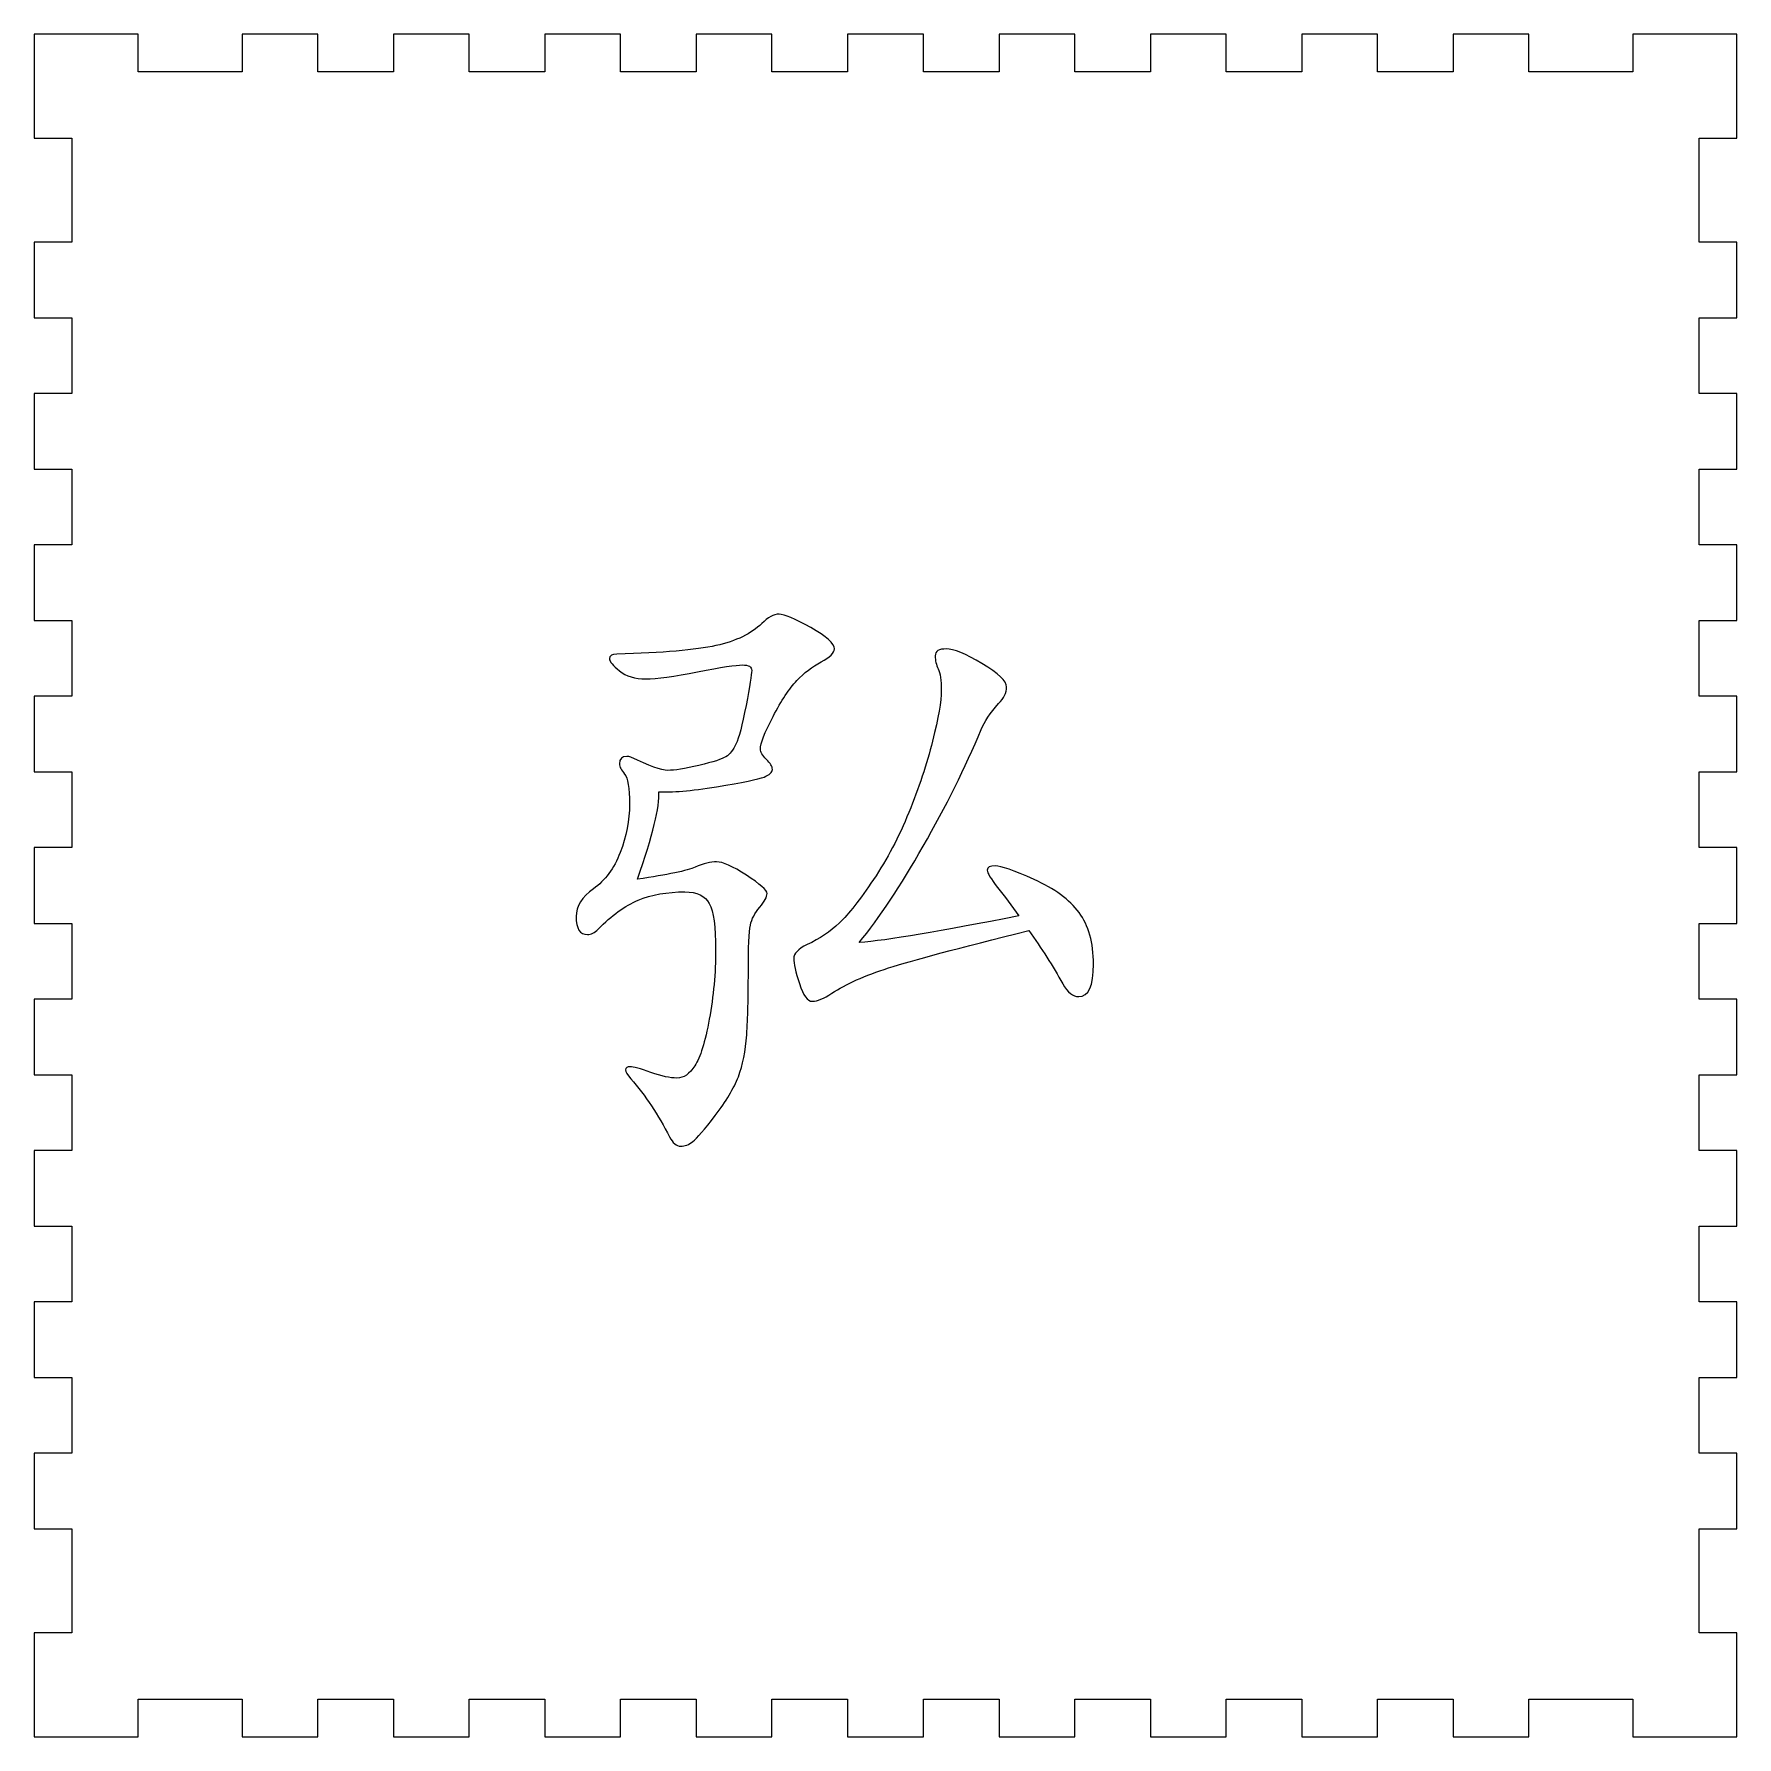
# Model space of a CAD drawing. Header units: centimetres. Extents: x -9 to 9.8, y -14.7 to 13.8.
# Drawn here: x 0.25 to 9.25, y 4.61 to 13.61 of the extents above; entities that cross this region are included whole.
import ezdxf

# ---------------------------------------------------------------- set-up
doc = ezdxf.new("R2010")
doc.units = ezdxf.units.CM
doc.header["$MEASUREMENT"] = 0
doc.layers.add('layer 1', color=7, linetype='Continuous')

msp = doc.modelspace()

# ---------------------------------------------------------------- linework, layer by layer
at = {"layer": 'layer 1', "lineweight": 25}
msp.add_open_spline([(0.24763, 13.60611), (0.24763, 13.60611), (0.79763, 13.60611), (0.79763, 13.60611), (0.79763, 13.60611), (0.79763, 13.60611), (0.79763, 13.40611), (0.79763, 13.40611), (0.79763, 13.40611), (0.79763, 13.40611), (1.34763, 13.40611), (1.34763, 13.40611), (1.34763, 13.40611), (1.34763, 13.40611), (1.34763, 13.60611), (1.34763, 13.60611), (1.34763, 13.60611), (1.34763, 13.60611), (1.74763, 13.60611), (1.74763, 13.60611), (1.74763, 13.60611), (1.74763, 13.60611), (1.74763, 13.40611), (1.74763, 13.40611), (1.74763, 13.40611), (1.74763, 13.40611), (2.14763, 13.40611), (2.14763, 13.40611), (2.14763, 13.40611), (2.14763, 13.40611), (2.14763, 13.60611), (2.14763, 13.60611), (2.14763, 13.60611), (2.14763, 13.60611), (2.54763, 13.60611), (2.54763, 13.60611), (2.54763, 13.60611), (2.54763, 13.60611), (2.54763, 13.40611), (2.54763, 13.40611), (2.54763, 13.40611), (2.54763, 13.40611), (2.94763, 13.40611), (2.94763, 13.40611), (2.94763, 13.40611), (2.94763, 13.40611), (2.94763, 13.60611), (2.94763, 13.60611), (2.94763, 13.60611), (2.94763, 13.60611), (3.34763, 13.60611), (3.34763, 13.60611), (3.34763, 13.60611), (3.34763, 13.60611), (3.34763, 13.40611), (3.34763, 13.40611), (3.34763, 13.40611), (3.34763, 13.40611), (3.74763, 13.40611), (3.74763, 13.40611), (3.74763, 13.40611), (3.74763, 13.40611), (3.74763, 13.60611), (3.74763, 13.60611), (3.74763, 13.60611), (3.74763, 13.60611), (4.14763, 13.60611), (4.14763, 13.60611), (4.14763, 13.60611), (4.14763, 13.60611), (4.14763, 13.40611), (4.14763, 13.40611), (4.14763, 13.40611), (4.14763, 13.40611), (4.54763, 13.40611), (4.54763, 13.40611), (4.54763, 13.40611), (4.54763, 13.40611), (4.54763, 13.60611), (4.54763, 13.60611), (4.54763, 13.60611), (4.54763, 13.60611), (4.94763, 13.60611), (4.94763, 13.60611), (4.94763, 13.60611), (4.94763, 13.60611), (4.94763, 13.40611), (4.94763, 13.40611), (4.94763, 13.40611), (4.94763, 13.40611), (5.34763, 13.40611), (5.34763, 13.40611), (5.34763, 13.40611), (5.34763, 13.40611), (5.34763, 13.60611), (5.34763, 13.60611), (5.34763, 13.60611), (5.34763, 13.60611), (5.74763, 13.60611), (5.74763, 13.60611), (5.74763, 13.60611), (5.74763, 13.60611), (5.74763, 13.40611), (5.74763, 13.40611), (5.74763, 13.40611), (5.74763, 13.40611), (6.14763, 13.40611), (6.14763, 13.40611), (6.14763, 13.40611), (6.14763, 13.40611), (6.14763, 13.60611), (6.14763, 13.60611), (6.14763, 13.60611), (6.14763, 13.60611), (6.54763, 13.60611), (6.54763, 13.60611), (6.54763, 13.60611), (6.54763, 13.60611), (6.54763, 13.40611), (6.54763, 13.40611), (6.54763, 13.40611), (6.54763, 13.40611), (6.94763, 13.40611), (6.94763, 13.40611), (6.94763, 13.40611), (6.94763, 13.40611), (6.94763, 13.60611), (6.94763, 13.60611), (6.94763, 13.60611), (6.94763, 13.60611), (7.34763, 13.60611), (7.34763, 13.60611), (7.34763, 13.60611), (7.34763, 13.60611), (7.34763, 13.40611), (7.34763, 13.40611), (7.34763, 13.40611), (7.34763, 13.40611), (7.74763, 13.40611), (7.74763, 13.40611), (7.74763, 13.40611), (7.74763, 13.40611), (7.74763, 13.60611), (7.74763, 13.60611), (7.74763, 13.60611), (7.74763, 13.60611), (8.14763, 13.60611), (8.14763, 13.60611), (8.14763, 13.60611), (8.14763, 13.60611), (8.14763, 13.40611), (8.14763, 13.40611), (8.14763, 13.40611), (8.14763, 13.40611), (8.69763, 13.40611), (8.69763, 13.40611), (8.69763, 13.40611), (8.69763, 13.40611), (8.69763, 13.60611), (8.69763, 13.60611), (8.69763, 13.60611), (8.69763, 13.60611), (9.24763, 13.60611), (9.24763, 13.60611), (9.24763, 13.60611), (9.24763, 13.60611), (9.24763, 13.05611), (9.24763, 13.05611), (9.24763, 13.05611), (9.24763, 13.05611), (9.04763, 13.05611), (9.04763, 13.05611), (9.04763, 13.05611), (9.04763, 13.05611), (9.04763, 12.50611), (9.04763, 12.50611), (9.04763, 12.50611), (9.04763, 12.50611), (9.24763, 12.50611), (9.24763, 12.50611), (9.24763, 12.50611), (9.24763, 12.50611), (9.24763, 12.10611), (9.24763, 12.10611), (9.24763, 12.10611), (9.24763, 12.10611), (9.04763, 12.10611), (9.04763, 12.10611), (9.04763, 12.10611), (9.04763, 12.10611), (9.04763, 11.70611), (9.04763, 11.70611), (9.04763, 11.70611), (9.04763, 11.70611), (9.24763, 11.70611), (9.24763, 11.70611), (9.24763, 11.70611), (9.24763, 11.70611), (9.24763, 11.30611), (9.24763, 11.30611), (9.24763, 11.30611), (9.24763, 11.30611), (9.04763, 11.30611), (9.04763, 11.30611), (9.04763, 11.30611), (9.04763, 11.30611), (9.04763, 10.90611), (9.04763, 10.90611), (9.04763, 10.90611), (9.04763, 10.90611), (9.24763, 10.90611), (9.24763, 10.90611), (9.24763, 10.90611), (9.24763, 10.90611), (9.24763, 10.50611), (9.24763, 10.50611), (9.24763, 10.50611), (9.24763, 10.50611), (9.04763, 10.50611), (9.04763, 10.50611), (9.04763, 10.50611), (9.04763, 10.50611), (9.04763, 10.10611), (9.04763, 10.10611), (9.04763, 10.10611), (9.04763, 10.10611), (9.24763, 10.10611), (9.24763, 10.10611), (9.24763, 10.10611), (9.24763, 10.10611), (9.24763, 9.70611), (9.24763, 9.70611), (9.24763, 9.70611), (9.24763, 9.70611), (9.04763, 9.70611), (9.04763, 9.70611), (9.04763, 9.70611), (9.04763, 9.70611), (9.04763, 9.30611), (9.04763, 9.30611), (9.04763, 9.30611), (9.04763, 9.30611), (9.24763, 9.30611), (9.24763, 9.30611), (9.24763, 9.30611), (9.24763, 9.30611), (9.24763, 8.90611), (9.24763, 8.90611), (9.24763, 8.90611), (9.24763, 8.90611), (9.04763, 8.90611), (9.04763, 8.90611), (9.04763, 8.90611), (9.04763, 8.90611), (9.04763, 8.50611), (9.04763, 8.50611), (9.04763, 8.50611), (9.04763, 8.50611), (9.24763, 8.50611), (9.24763, 8.50611), (9.24763, 8.50611), (9.24763, 8.50611), (9.24763, 8.10611), (9.24763, 8.10611), (9.24763, 8.10611), (9.24763, 8.10611), (9.04763, 8.10611), (9.04763, 8.10611), (9.04763, 8.10611), (9.04763, 8.10611), (9.04763, 7.70611), (9.04763, 7.70611), (9.04763, 7.70611), (9.04763, 7.70611), (9.24763, 7.70611), (9.24763, 7.70611), (9.24763, 7.70611), (9.24763, 7.70611), (9.24763, 7.30611), (9.24763, 7.30611), (9.24763, 7.30611), (9.24763, 7.30611), (9.04763, 7.30611), (9.04763, 7.30611), (9.04763, 7.30611), (9.04763, 7.30611), (9.04763, 6.90611), (9.04763, 6.90611), (9.04763, 6.90611), (9.04763, 6.90611), (9.24763, 6.90611), (9.24763, 6.90611), (9.24763, 6.90611), (9.24763, 6.90611), (9.24763, 6.50611), (9.24763, 6.50611), (9.24763, 6.50611), (9.24763, 6.50611), (9.04763, 6.50611), (9.04763, 6.50611), (9.04763, 6.50611), (9.04763, 6.50611), (9.04763, 6.10611), (9.04763, 6.10611), (9.04763, 6.10611), (9.04763, 6.10611), (9.24763, 6.10611), (9.24763, 6.10611), (9.24763, 6.10611), (9.24763, 6.10611), (9.24763, 5.70611), (9.24763, 5.70611), (9.24763, 5.70611), (9.24763, 5.70611), (9.04763, 5.70611), (9.04763, 5.70611), (9.04763, 5.70611), (9.04763, 5.70611), (9.04763, 5.15611), (9.04763, 5.15611), (9.04763, 5.15611), (9.04763, 5.15611), (9.24763, 5.15611), (9.24763, 5.15611), (9.24763, 5.15611), (9.24763, 5.15611), (9.24763, 4.60611), (9.24763, 4.60611), (9.24763, 4.60611), (9.24763, 4.60611), (8.69763, 4.60611), (8.69763, 4.60611), (8.69763, 4.60611), (8.69763, 4.60611), (8.69763, 4.80611), (8.69763, 4.80611), (8.69763, 4.80611), (8.69763, 4.80611), (8.14763, 4.80611), (8.14763, 4.80611), (8.14763, 4.80611), (8.14763, 4.80611), (8.14763, 4.60611), (8.14763, 4.60611), (8.14763, 4.60611), (8.14763, 4.60611), (7.74763, 4.60611), (7.74763, 4.60611), (7.74763, 4.60611), (7.74763, 4.60611), (7.74763, 4.80611), (7.74763, 4.80611), (7.74763, 4.80611), (7.74763, 4.80611), (7.34763, 4.80611), (7.34763, 4.80611), (7.34763, 4.80611), (7.34763, 4.80611), (7.34763, 4.60611), (7.34763, 4.60611), (7.34763, 4.60611), (7.34763, 4.60611), (6.94763, 4.60611), (6.94763, 4.60611), (6.94763, 4.60611), (6.94763, 4.60611), (6.94763, 4.80611), (6.94763, 4.80611), (6.94763, 4.80611), (6.94763, 4.80611), (6.54763, 4.80611), (6.54763, 4.80611), (6.54763, 4.80611), (6.54763, 4.80611), (6.54763, 4.60611), (6.54763, 4.60611), (6.54763, 4.60611), (6.54763, 4.60611), (6.14763, 4.60611), (6.14763, 4.60611), (6.14763, 4.60611), (6.14763, 4.60611), (6.14763, 4.80611), (6.14763, 4.80611), (6.14763, 4.80611), (6.14763, 4.80611), (5.74763, 4.80611), (5.74763, 4.80611), (5.74763, 4.80611), (5.74763, 4.80611), (5.74763, 4.60611), (5.74763, 4.60611), (5.74763, 4.60611), (5.74763, 4.60611), (5.34763, 4.60611), (5.34763, 4.60611), (5.34763, 4.60611), (5.34763, 4.60611), (5.34763, 4.80611), (5.34763, 4.80611), (5.34763, 4.80611), (5.34763, 4.80611), (4.94763, 4.80611), (4.94763, 4.80611), (4.94763, 4.80611), (4.94763, 4.80611), (4.94763, 4.60611), (4.94763, 4.60611), (4.94763, 4.60611), (4.94763, 4.60611), (4.54763, 4.60611), (4.54763, 4.60611), (4.54763, 4.60611), (4.54763, 4.60611), (4.54763, 4.80611), (4.54763, 4.80611), (4.54763, 4.80611), (4.54763, 4.80611), (4.14763, 4.80611), (4.14763, 4.80611), (4.14763, 4.80611), (4.14763, 4.80611), (4.14763, 4.60611), (4.14763, 4.60611), (4.14763, 4.60611), (4.14763, 4.60611), (3.74763, 4.60611), (3.74763, 4.60611), (3.74763, 4.60611), (3.74763, 4.60611), (3.74763, 4.80611), (3.74763, 4.80611), (3.74763, 4.80611), (3.74763, 4.80611), (3.34763, 4.80611), (3.34763, 4.80611), (3.34763, 4.80611), (3.34763, 4.80611), (3.34763, 4.60611), (3.34763, 4.60611), (3.34763, 4.60611), (3.34763, 4.60611), (2.94763, 4.60611), (2.94763, 4.60611), (2.94763, 4.60611), (2.94763, 4.60611), (2.94763, 4.80611), (2.94763, 4.80611), (2.94763, 4.80611), (2.94763, 4.80611), (2.54763, 4.80611), (2.54763, 4.80611), (2.54763, 4.80611), (2.54763, 4.80611), (2.54763, 4.60611), (2.54763, 4.60611), (2.54763, 4.60611), (2.54763, 4.60611), (2.14763, 4.60611), (2.14763, 4.60611), (2.14763, 4.60611), (2.14763, 4.60611), (2.14763, 4.80611), (2.14763, 4.80611), (2.14763, 4.80611), (2.14763, 4.80611), (1.74763, 4.80611), (1.74763, 4.80611), (1.74763, 4.80611), (1.74763, 4.80611), (1.74763, 4.60611), (1.74763, 4.60611), (1.74763, 4.60611), (1.74763, 4.60611), (1.34763, 4.60611), (1.34763, 4.60611), (1.34763, 4.60611), (1.34763, 4.60611), (1.34763, 4.80611), (1.34763, 4.80611), (1.34763, 4.80611), (1.34763, 4.80611), (0.79763, 4.80611), (0.79763, 4.80611), (0.79763, 4.80611), (0.79763, 4.80611), (0.79763, 4.60611), (0.79763, 4.60611), (0.79763, 4.60611), (0.79763, 4.60611), (0.24763, 4.60611), (0.24763, 4.60611), (0.24763, 4.60611), (0.24763, 4.60611), (0.24763, 5.15611), (0.24763, 5.15611), (0.24763, 5.15611), (0.24763, 5.15611), (0.44763, 5.15611), (0.44763, 5.15611), (0.44763, 5.15611), (0.44763, 5.15611), (0.44763, 5.70611), (0.44763, 5.70611), (0.44763, 5.70611), (0.44763, 5.70611), (0.24763, 5.70611), (0.24763, 5.70611), (0.24763, 5.70611), (0.24763, 5.70611), (0.24763, 6.10611), (0.24763, 6.10611), (0.24763, 6.10611), (0.24763, 6.10611), (0.44763, 6.10611), (0.44763, 6.10611), (0.44763, 6.10611), (0.44763, 6.10611), (0.44763, 6.50611), (0.44763, 6.50611), (0.44763, 6.50611), (0.44763, 6.50611), (0.24763, 6.50611), (0.24763, 6.50611), (0.24763, 6.50611), (0.24763, 6.50611), (0.24763, 6.90611), (0.24763, 6.90611), (0.24763, 6.90611), (0.24763, 6.90611), (0.44763, 6.90611), (0.44763, 6.90611), (0.44763, 6.90611), (0.44763, 6.90611), (0.44763, 7.30611), (0.44763, 7.30611), (0.44763, 7.30611), (0.44763, 7.30611), (0.24763, 7.30611), (0.24763, 7.30611), (0.24763, 7.30611), (0.24763, 7.30611), (0.24763, 7.70611), (0.24763, 7.70611), (0.24763, 7.70611), (0.24763, 7.70611), (0.44763, 7.70611), (0.44763, 7.70611), (0.44763, 7.70611), (0.44763, 7.70611), (0.44763, 8.10611), (0.44763, 8.10611), (0.44763, 8.10611), (0.44763, 8.10611), (0.24763, 8.10611), (0.24763, 8.10611), (0.24763, 8.10611), (0.24763, 8.10611), (0.24763, 8.50611), (0.24763, 8.50611), (0.24763, 8.50611), (0.24763, 8.50611), (0.44763, 8.50611), (0.44763, 8.50611), (0.44763, 8.50611), (0.44763, 8.50611), (0.44763, 8.90611), (0.44763, 8.90611), (0.44763, 8.90611), (0.44763, 8.90611), (0.24763, 8.90611), (0.24763, 8.90611), (0.24763, 8.90611), (0.24763, 8.90611), (0.24763, 9.30611), (0.24763, 9.30611), (0.24763, 9.30611), (0.24763, 9.30611), (0.44763, 9.30611), (0.44763, 9.30611), (0.44763, 9.30611), (0.44763, 9.30611), (0.44763, 9.70611), (0.44763, 9.70611), (0.44763, 9.70611), (0.44763, 9.70611), (0.24763, 9.70611), (0.24763, 9.70611), (0.24763, 9.70611), (0.24763, 9.70611), (0.24763, 10.10611), (0.24763, 10.10611), (0.24763, 10.10611), (0.24763, 10.10611), (0.44763, 10.10611), (0.44763, 10.10611), (0.44763, 10.10611), (0.44763, 10.10611), (0.44763, 10.50611), (0.44763, 10.50611), (0.44763, 10.50611), (0.44763, 10.50611), (0.24763, 10.50611), (0.24763, 10.50611), (0.24763, 10.50611), (0.24763, 10.50611), (0.24763, 10.90611), (0.24763, 10.90611), (0.24763, 10.90611), (0.24763, 10.90611), (0.44763, 10.90611), (0.44763, 10.90611), (0.44763, 10.90611), (0.44763, 10.90611), (0.44763, 11.30611), (0.44763, 11.30611), (0.44763, 11.30611), (0.44763, 11.30611), (0.24763, 11.30611), (0.24763, 11.30611), (0.24763, 11.30611), (0.24763, 11.30611), (0.24763, 11.70611), (0.24763, 11.70611), (0.24763, 11.70611), (0.24763, 11.70611), (0.44763, 11.70611), (0.44763, 11.70611), (0.44763, 11.70611), (0.44763, 11.70611), (0.44763, 12.10611), (0.44763, 12.10611), (0.44763, 12.10611), (0.44763, 12.10611), (0.24763, 12.10611), (0.24763, 12.10611), (0.24763, 12.10611), (0.24763, 12.10611), (0.24763, 12.50611), (0.24763, 12.50611), (0.24763, 12.50611), (0.24763, 12.50611), (0.44763, 12.50611), (0.44763, 12.50611), (0.44763, 12.50611), (0.44763, 12.50611), (0.44763, 13.05611), (0.44763, 13.05611), (0.44763, 13.05611), (0.44763, 13.05611), (0.24763, 13.05611), (0.24763, 13.05611), (0.24763, 13.05611), (0.24763, 13.05611), (0.24763, 13.60611), (0.24763, 13.60611)], degree=3, knots=[0, 0, 0, 0, 0.0060976, 0.0060976, 0.0060976, 0.0060976, 0.0121951, 0.0121951, 0.0121951, 0.0121951, 0.0182927, 0.0182927, 0.0182927, 0.0182927, 0.0243902, 0.0243902, 0.0243902, 0.0243902, 0.0304878, 0.0304878, 0.0304878, 0.0304878, 0.0365854, 0.0365854, 0.0365854, 0.0365854, 0.0426829, 0.0426829, 0.0426829, 0.0426829, 0.0487805, 0.0487805, 0.0487805, 0.0487805, 0.054878, 0.054878, 0.054878, 0.054878, 0.0609756, 0.0609756, 0.0609756, 0.0609756, 0.0670732, 0.0670732, 0.0670732, 0.0670732, 0.0731707, 0.0731707, 0.0731707, 0.0731707, 0.0792683, 0.0792683, 0.0792683, 0.0792683, 0.0853659, 0.0853659, 0.0853659, 0.0853659, 0.0914634, 0.0914634, 0.0914634, 0.0914634, 0.097561, 0.097561, 0.097561, 0.097561, 0.1036585, 0.1036585, 0.1036585, 0.1036585, 0.1097561, 0.1097561, 0.1097561, 0.1097561, 0.1158537, 0.1158537, 0.1158537, 0.1158537, 0.1219512, 0.1219512, 0.1219512, 0.1219512, 0.1280488, 0.1280488, 0.1280488, 0.1280488, 0.1341463, 0.1341463, 0.1341463, 0.1341463, 0.1402439, 0.1402439, 0.1402439, 0.1402439, 0.1463415, 0.1463415, 0.1463415, 0.1463415, 0.152439, 0.152439, 0.152439, 0.152439, 0.1585366, 0.1585366, 0.1585366, 0.1585366, 0.1646341, 0.1646341, 0.1646341, 0.1646341, 0.1707317, 0.1707317, 0.1707317, 0.1707317, 0.1768293, 0.1768293, 0.1768293, 0.1768293, 0.1829268, 0.1829268, 0.1829268, 0.1829268, 0.1890244, 0.1890244, 0.1890244, 0.1890244, 0.195122, 0.195122, 0.195122, 0.195122, 0.2012195, 0.2012195, 0.2012195, 0.2012195, 0.2073171, 0.2073171, 0.2073171, 0.2073171, 0.2134146, 0.2134146, 0.2134146, 0.2134146, 0.2195122, 0.2195122, 0.2195122, 0.2195122, 0.2256098, 0.2256098, 0.2256098, 0.2256098, 0.2317073, 0.2317073, 0.2317073, 0.2317073, 0.2378049, 0.2378049, 0.2378049, 0.2378049, 0.2439024, 0.2439024, 0.2439024, 0.2439024, 0.25, 0.25, 0.25, 0.25, 0.2560976, 0.2560976, 0.2560976, 0.2560976, 0.2621951, 0.2621951, 0.2621951, 0.2621951, 0.2682927, 0.2682927, 0.2682927, 0.2682927, 0.2743902, 0.2743902, 0.2743902, 0.2743902, 0.2804878, 0.2804878, 0.2804878, 0.2804878, 0.2865854, 0.2865854, 0.2865854, 0.2865854, 0.2926829, 0.2926829, 0.2926829, 0.2926829, 0.2987805, 0.2987805, 0.2987805, 0.2987805, 0.304878, 0.304878, 0.304878, 0.304878, 0.3109756, 0.3109756, 0.3109756, 0.3109756, 0.3170732, 0.3170732, 0.3170732, 0.3170732, 0.3231707, 0.3231707, 0.3231707, 0.3231707, 0.3292683, 0.3292683, 0.3292683, 0.3292683, 0.3353659, 0.3353659, 0.3353659, 0.3353659, 0.3414634, 0.3414634, 0.3414634, 0.3414634, 0.347561, 0.347561, 0.347561, 0.347561, 0.3536585, 0.3536585, 0.3536585, 0.3536585, 0.3597561, 0.3597561, 0.3597561, 0.3597561, 0.3658537, 0.3658537, 0.3658537, 0.3658537, 0.3719512, 0.3719512, 0.3719512, 0.3719512, 0.3780488, 0.3780488, 0.3780488, 0.3780488, 0.3841463, 0.3841463, 0.3841463, 0.3841463, 0.3902439, 0.3902439, 0.3902439, 0.3902439, 0.3963415, 0.3963415, 0.3963415, 0.3963415, 0.402439, 0.402439, 0.402439, 0.402439, 0.4085366, 0.4085366, 0.4085366, 0.4085366, 0.4146341, 0.4146341, 0.4146341, 0.4146341, 0.4207317, 0.4207317, 0.4207317, 0.4207317, 0.4268293, 0.4268293, 0.4268293, 0.4268293, 0.4329268, 0.4329268, 0.4329268, 0.4329268, 0.4390244, 0.4390244, 0.4390244, 0.4390244, 0.445122, 0.445122, 0.445122, 0.445122, 0.4512195, 0.4512195, 0.4512195, 0.4512195, 0.4573171, 0.4573171, 0.4573171, 0.4573171, 0.4634146, 0.4634146, 0.4634146, 0.4634146, 0.4695122, 0.4695122, 0.4695122, 0.4695122, 0.4756098, 0.4756098, 0.4756098, 0.4756098, 0.4817073, 0.4817073, 0.4817073, 0.4817073, 0.4878049, 0.4878049, 0.4878049, 0.4878049, 0.4939024, 0.4939024, 0.4939024, 0.4939024, 0.5, 0.5, 0.5, 0.5, 0.5060976, 0.5060976, 0.5060976, 0.5060976, 0.5121951, 0.5121951, 0.5121951, 0.5121951, 0.5182927, 0.5182927, 0.5182927, 0.5182927, 0.5243902, 0.5243902, 0.5243902, 0.5243902, 0.5304878, 0.5304878, 0.5304878, 0.5304878, 0.5365854, 0.5365854, 0.5365854, 0.5365854, 0.5426829, 0.5426829, 0.5426829, 0.5426829, 0.5487805, 0.5487805, 0.5487805, 0.5487805, 0.554878, 0.554878, 0.554878, 0.554878, 0.5609756, 0.5609756, 0.5609756, 0.5609756, 0.5670732, 0.5670732, 0.5670732, 0.5670732, 0.5731707, 0.5731707, 0.5731707, 0.5731707, 0.5792683, 0.5792683, 0.5792683, 0.5792683, 0.5853659, 0.5853659, 0.5853659, 0.5853659, 0.5914634, 0.5914634, 0.5914634, 0.5914634, 0.597561, 0.597561, 0.597561, 0.597561, 0.6036585, 0.6036585, 0.6036585, 0.6036585, 0.6097561, 0.6097561, 0.6097561, 0.6097561, 0.6158537, 0.6158537, 0.6158537, 0.6158537, 0.6219512, 0.6219512, 0.6219512, 0.6219512, 0.6280488, 0.6280488, 0.6280488, 0.6280488, 0.6341463, 0.6341463, 0.6341463, 0.6341463, 0.6402439, 0.6402439, 0.6402439, 0.6402439, 0.6463415, 0.6463415, 0.6463415, 0.6463415, 0.652439, 0.652439, 0.652439, 0.652439, 0.6585366, 0.6585366, 0.6585366, 0.6585366, 0.6646341, 0.6646341, 0.6646341, 0.6646341, 0.6707317, 0.6707317, 0.6707317, 0.6707317, 0.6768293, 0.6768293, 0.6768293, 0.6768293, 0.6829268, 0.6829268, 0.6829268, 0.6829268, 0.6890244, 0.6890244, 0.6890244, 0.6890244, 0.695122, 0.695122, 0.695122, 0.695122, 0.7012195, 0.7012195, 0.7012195, 0.7012195, 0.7073171, 0.7073171, 0.7073171, 0.7073171, 0.7134146, 0.7134146, 0.7134146, 0.7134146, 0.7195122, 0.7195122, 0.7195122, 0.7195122, 0.7256098, 0.7256098, 0.7256098, 0.7256098, 0.7317073, 0.7317073, 0.7317073, 0.7317073, 0.7378049, 0.7378049, 0.7378049, 0.7378049, 0.7439024, 0.7439024, 0.7439024, 0.7439024, 0.75, 0.75, 0.75, 0.75, 0.7560976, 0.7560976, 0.7560976, 0.7560976, 0.7621951, 0.7621951, 0.7621951, 0.7621951, 0.7682927, 0.7682927, 0.7682927, 0.7682927, 0.7743902, 0.7743902, 0.7743902, 0.7743902, 0.7804878, 0.7804878, 0.7804878, 0.7804878, 0.7865854, 0.7865854, 0.7865854, 0.7865854, 0.7926829, 0.7926829, 0.7926829, 0.7926829, 0.7987805, 0.7987805, 0.7987805, 0.7987805, 0.804878, 0.804878, 0.804878, 0.804878, 0.8109756, 0.8109756, 0.8109756, 0.8109756, 0.8170732, 0.8170732, 0.8170732, 0.8170732, 0.8231707, 0.8231707, 0.8231707, 0.8231707, 0.8292683, 0.8292683, 0.8292683, 0.8292683, 0.8353659, 0.8353659, 0.8353659, 0.8353659, 0.8414634, 0.8414634, 0.8414634, 0.8414634, 0.847561, 0.847561, 0.847561, 0.847561, 0.8536585, 0.8536585, 0.8536585, 0.8536585, 0.8597561, 0.8597561, 0.8597561, 0.8597561, 0.8658537, 0.8658537, 0.8658537, 0.8658537, 0.8719512, 0.8719512, 0.8719512, 0.8719512, 0.8780488, 0.8780488, 0.8780488, 0.8780488, 0.8841463, 0.8841463, 0.8841463, 0.8841463, 0.8902439, 0.8902439, 0.8902439, 0.8902439, 0.8963415, 0.8963415, 0.8963415, 0.8963415, 0.902439, 0.902439, 0.902439, 0.902439, 0.9085366, 0.9085366, 0.9085366, 0.9085366, 0.9146341, 0.9146341, 0.9146341, 0.9146341, 0.9207317, 0.9207317, 0.9207317, 0.9207317, 0.9268293, 0.9268293, 0.9268293, 0.9268293, 0.9329268, 0.9329268, 0.9329268, 0.9329268, 0.9390244, 0.9390244, 0.9390244, 0.9390244, 0.945122, 0.945122, 0.945122, 0.945122, 0.9512195, 0.9512195, 0.9512195, 0.9512195, 0.9573171, 0.9573171, 0.9573171, 0.9573171, 0.9634146, 0.9634146, 0.9634146, 0.9634146, 0.9695122, 0.9695122, 0.9695122, 0.9695122, 0.9756098, 0.9756098, 0.9756098, 0.9756098, 0.9817073, 0.9817073, 0.9817073, 0.9817073, 0.9878049, 0.9878049, 0.9878049, 0.9878049, 0.9939024, 0.9939024, 0.9939024, 0.9939024, 1, 1, 1, 1], dxfattribs=at)
at = {"layer": 'layer 1', "color": 250}
for points, knots in [([(3.43714, 9.13953), (3.59707, 9.16304), (3.69879, 9.18421), (3.7423, 9.20303), (3.7423, 9.20303), (3.78581, 9.22184), (3.82343, 9.23125), (3.85518, 9.23125), (3.85518, 9.23125), (3.88693, 9.23125), (3.93926, 9.20773), (4.01217, 9.16069), (4.01217, 9.16069), (4.08508, 9.11366), (4.12153, 9.08132), (4.12153, 9.06368), (4.12153, 9.06368), (4.12153, 9.04604), (4.1086, 9.02193), (4.08273, 8.99136), (4.08273, 8.99136), (4.05686, 8.96079), (4.04039, 8.92904), (4.03334, 8.89611), (4.03334, 8.89611), (4.02628, 8.86318), (4.02275, 8.78028), (4.02275, 8.6474), (4.02275, 8.6474), (4.02275, 8.51452), (4.01981, 8.40457), (4.01393, 8.31756), (4.01393, 8.31756), (4.00805, 8.23054), (3.99336, 8.15645), (3.96984, 8.09531), (3.96984, 8.09531), (3.94632, 8.03416), (3.90575, 7.96595), (3.84813, 7.89069), (3.84813, 7.89069), (3.79051, 7.81544), (3.75112, 7.76957), (3.72995, 7.75311), (3.72995, 7.75311), (3.70878, 7.73665), (3.68703, 7.72842), (3.66469, 7.72842), (3.66469, 7.72842), (3.64234, 7.72842), (3.62294, 7.74488), (3.60648, 7.77781), (3.60648, 7.77781), (3.54768, 7.89305), (3.47948, 7.99535), (3.40187, 8.08472), (3.40187, 8.08472), (3.38305, 8.10589), (3.37364, 8.12176), (3.37364, 8.13235), (3.37364, 8.13235), (3.37364, 8.14293), (3.38188, 8.14822), (3.39834, 8.14822), (3.39834, 8.14822), (3.4148, 8.14822), (3.45126, 8.13823), (3.5077, 8.11824), (3.5077, 8.11824), (3.56414, 8.09825), (3.61, 8.08825), (3.64528, 8.08825), (3.64528, 8.08825), (3.68056, 8.08825), (3.71231, 8.11), (3.74053, 8.15351), (3.74053, 8.15351), (3.76875, 8.19702), (3.79404, 8.27934), (3.81638, 8.40046), (3.81638, 8.40046), (3.83872, 8.52158), (3.84989, 8.64329), (3.84989, 8.76558), (3.84989, 8.76558), (3.84989, 8.88788), (3.83872, 8.9696), (3.81638, 9.01076), (3.81638, 9.01076), (3.79404, 9.05192), (3.75112, 9.0725), (3.68762, 9.0725), (3.68762, 9.0725), (3.59354, 9.0725), (3.51123, 9.0578), (3.44067, 9.0284), (3.44067, 9.0284), (3.37012, 8.999), (3.29956, 8.94785), (3.22901, 8.87494), (3.22901, 8.87494), (3.21019, 8.85613), (3.19138, 8.84672), (3.17256, 8.84672), (3.17256, 8.84672), (3.13258, 8.84672), (3.11259, 8.87847), (3.11259, 8.94197), (3.11259, 8.94197), (3.11259, 8.99606), (3.14316, 9.04486), (3.20431, 9.08837), (3.20431, 9.08837), (3.26546, 9.13188), (3.3125, 9.19597), (3.34542, 9.28064), (3.34542, 9.28064), (3.37835, 9.3653), (3.39481, 9.45056), (3.39481, 9.5364), (3.39481, 9.5364), (3.39481, 9.62224), (3.38599, 9.67516), (3.36835, 9.69515), (3.36835, 9.69515), (3.35071, 9.71514), (3.34189, 9.73337), (3.34189, 9.74983), (3.34189, 9.74983), (3.34189, 9.7757), (3.35483, 9.78864), (3.3807, 9.78864), (3.3807, 9.78864), (3.38776, 9.78864), (3.39481, 9.78746), (3.40187, 9.78511), (3.40187, 9.78511), (3.49829, 9.73807), (3.56356, 9.71455), (3.59766, 9.71455), (3.59766, 9.71455), (3.63176, 9.71455), (3.68644, 9.72337), (3.7617, 9.74101), (3.7617, 9.74101), (3.83696, 9.75865), (3.88458, 9.77394), (3.90457, 9.78687), (3.90457, 9.78687), (3.92456, 9.79981), (3.9422, 9.82215), (3.95749, 9.8539), (3.95749, 9.8539), (3.97278, 9.88565), (3.99042, 9.95326), (4.01041, 10.05675), (4.01041, 10.05675), (4.0304, 10.16023), (4.04039, 10.22196), (4.04039, 10.24195), (4.04039, 10.24195), (4.04039, 10.26194), (4.02393, 10.27194), (3.991, 10.27194), (3.991, 10.27194), (3.95808, 10.27194), (3.87929, 10.25959), (3.75464, 10.2349), (3.75464, 10.2349), (3.63, 10.2102), (3.53886, 10.19786), (3.48124, 10.19786), (3.48124, 10.19786), (3.42362, 10.19786), (3.37717, 10.21197), (3.34189, 10.24019), (3.34189, 10.24019), (3.30662, 10.26841), (3.28898, 10.29017), (3.28898, 10.30545), (3.28898, 10.30545), (3.28898, 10.32074), (3.30191, 10.32838), (3.32778, 10.32838), (3.32778, 10.32838), (3.57002, 10.33544), (3.74465, 10.35073), (3.85166, 10.37424), (3.85166, 10.37424), (3.95867, 10.39776), (4.03922, 10.43657), (4.09331, 10.49066), (4.09331, 10.49066), (4.12624, 10.52359), (4.15681, 10.54005), (4.18503, 10.54005), (4.18503, 10.54005), (4.21325, 10.54005), (4.26911, 10.51653), (4.3526, 10.46949), (4.3526, 10.46949), (4.43609, 10.42246), (4.47784, 10.38483), (4.47784, 10.35661), (4.47784, 10.35661), (4.47784, 10.33544), (4.45432, 10.31251), (4.40728, 10.28781), (4.40728, 10.28781), (4.36024, 10.26312), (4.31732, 10.23019), (4.27852, 10.18904), (4.27852, 10.18904), (4.23971, 10.14788), (4.19797, 10.08438), (4.15328, 9.99854), (4.15328, 9.99854), (4.1086, 9.9127), (4.08625, 9.85566), (4.08625, 9.82744), (4.08625, 9.82744), (4.08625, 9.81098), (4.09684, 9.79275), (4.118, 9.77276), (4.118, 9.77276), (4.13917, 9.75277), (4.14975, 9.73513), (4.14975, 9.71984), (4.14975, 9.71984), (4.14975, 9.70456), (4.13505, 9.69103), (4.10566, 9.67927), (4.10566, 9.67927), (4.07626, 9.66752), (3.99277, 9.65046), (3.85518, 9.62812), (3.85518, 9.62812), (3.7176, 9.60578), (3.61588, 9.59696), (3.55003, 9.60166), (3.55003, 9.60166), (3.55474, 9.52405), (3.51711, 9.37001), (3.43714, 9.13953)], [0, 0, 0, 0, 0.0163934, 0.0163934, 0.0163934, 0.0163934, 0.0327869, 0.0327869, 0.0327869, 0.0327869, 0.0491803, 0.0491803, 0.0491803, 0.0491803, 0.0655738, 0.0655738, 0.0655738, 0.0655738, 0.0819672, 0.0819672, 0.0819672, 0.0819672, 0.0983607, 0.0983607, 0.0983607, 0.0983607, 0.1147541, 0.1147541, 0.1147541, 0.1147541, 0.1311475, 0.1311475, 0.1311475, 0.1311475, 0.147541, 0.147541, 0.147541, 0.147541, 0.1639344, 0.1639344, 0.1639344, 0.1639344, 0.1803279, 0.1803279, 0.1803279, 0.1803279, 0.1967213, 0.1967213, 0.1967213, 0.1967213, 0.2131148, 0.2131148, 0.2131148, 0.2131148, 0.2295082, 0.2295082, 0.2295082, 0.2295082, 0.2459016, 0.2459016, 0.2459016, 0.2459016, 0.2622951, 0.2622951, 0.2622951, 0.2622951, 0.2786885, 0.2786885, 0.2786885, 0.2786885, 0.295082, 0.295082, 0.295082, 0.295082, 0.3114754, 0.3114754, 0.3114754, 0.3114754, 0.3278689, 0.3278689, 0.3278689, 0.3278689, 0.3442623, 0.3442623, 0.3442623, 0.3442623, 0.3606557, 0.3606557, 0.3606557, 0.3606557, 0.3770492, 0.3770492, 0.3770492, 0.3770492, 0.3934426, 0.3934426, 0.3934426, 0.3934426, 0.4098361, 0.4098361, 0.4098361, 0.4098361, 0.4262295, 0.4262295, 0.4262295, 0.4262295, 0.442623, 0.442623, 0.442623, 0.442623, 0.4590164, 0.4590164, 0.4590164, 0.4590164, 0.4754098, 0.4754098, 0.4754098, 0.4754098, 0.4918033, 0.4918033, 0.4918033, 0.4918033, 0.5081967, 0.5081967, 0.5081967, 0.5081967, 0.5245902, 0.5245902, 0.5245902, 0.5245902, 0.5409836, 0.5409836, 0.5409836, 0.5409836, 0.557377, 0.557377, 0.557377, 0.557377, 0.5737705, 0.5737705, 0.5737705, 0.5737705, 0.5901639, 0.5901639, 0.5901639, 0.5901639, 0.6065574, 0.6065574, 0.6065574, 0.6065574, 0.6229508, 0.6229508, 0.6229508, 0.6229508, 0.6393443, 0.6393443, 0.6393443, 0.6393443, 0.6557377, 0.6557377, 0.6557377, 0.6557377, 0.6721311, 0.6721311, 0.6721311, 0.6721311, 0.6885246, 0.6885246, 0.6885246, 0.6885246, 0.704918, 0.704918, 0.704918, 0.704918, 0.7213115, 0.7213115, 0.7213115, 0.7213115, 0.7377049, 0.7377049, 0.7377049, 0.7377049, 0.7540984, 0.7540984, 0.7540984, 0.7540984, 0.7704918, 0.7704918, 0.7704918, 0.7704918, 0.7868852, 0.7868852, 0.7868852, 0.7868852, 0.8032787, 0.8032787, 0.8032787, 0.8032787, 0.8196721, 0.8196721, 0.8196721, 0.8196721, 0.8360656, 0.8360656, 0.8360656, 0.8360656, 0.852459, 0.852459, 0.852459, 0.852459, 0.8688525, 0.8688525, 0.8688525, 0.8688525, 0.8852459, 0.8852459, 0.8852459, 0.8852459, 0.9016393, 0.9016393, 0.9016393, 0.9016393, 0.9180328, 0.9180328, 0.9180328, 0.9180328, 0.9344262, 0.9344262, 0.9344262, 0.9344262, 0.9508197, 0.9508197, 0.9508197, 0.9508197, 0.9672131, 0.9672131, 0.9672131, 0.9672131, 0.9836066, 0.9836066, 0.9836066, 0.9836066, 1, 1, 1, 1]), ([(5.4515, 8.9455), (5.41387, 8.99959), (5.37683, 9.04957), (5.34038, 9.09543), (5.34038, 9.09543), (5.30392, 9.14129), (5.2857, 9.17186), (5.2857, 9.18715), (5.2857, 9.18715), (5.2857, 9.20244), (5.29981, 9.21008), (5.32803, 9.21008), (5.32803, 9.21008), (5.35625, 9.21008), (5.42445, 9.18597), (5.53264, 9.13776), (5.53264, 9.13776), (5.64082, 9.08955), (5.7202, 9.03134), (5.77076, 8.96314), (5.77076, 8.96314), (5.82133, 8.89493), (5.84661, 8.8038), (5.84661, 8.68973), (5.84661, 8.68973), (5.84661, 8.57567), (5.82074, 8.51864), (5.769, 8.51864), (5.769, 8.51864), (5.73843, 8.51864), (5.7102, 8.54098), (5.68433, 8.58567), (5.68433, 8.58567), (5.63259, 8.67974), (5.57262, 8.77381), (5.50442, 8.86789), (5.50442, 8.86789), (5.13518, 8.77617), (4.88823, 8.71031), (4.76359, 8.67033), (4.76359, 8.67033), (4.63894, 8.63035), (4.53898, 8.58567), (4.46373, 8.53628), (4.46373, 8.53628), (4.42139, 8.50805), (4.38729, 8.49394), (4.36142, 8.49394), (4.36142, 8.49394), (4.33555, 8.49394), (4.31262, 8.52511), (4.29263, 8.58743), (4.29263, 8.58743), (4.27264, 8.64975), (4.26264, 8.69385), (4.26264, 8.71972), (4.26264, 8.71972), (4.26264, 8.74559), (4.28616, 8.77029), (4.3332, 8.7938), (4.3332, 8.7938), (4.39905, 8.82438), (4.45608, 8.8626), (4.50429, 8.90846), (4.50429, 8.90846), (4.55251, 8.95432), (4.61248, 9.03075), (4.68421, 9.13776), (4.68421, 9.13776), (4.75594, 9.24477), (4.81827, 9.36295), (4.87118, 9.4923), (4.87118, 9.4923), (4.9241, 9.62165), (4.96584, 9.74748), (4.99642, 9.86977), (4.99642, 9.86977), (5.02699, 9.99207), (5.04228, 10.08085), (5.04228, 10.13612), (5.04228, 10.13612), (5.04228, 10.19139), (5.03699, 10.22961), (5.0264, 10.25077), (5.0264, 10.25077), (5.01582, 10.27194), (5.01053, 10.29487), (5.01053, 10.31956), (5.01053, 10.31956), (5.01053, 10.34426), (5.02993, 10.35661), (5.06874, 10.35661), (5.06874, 10.35661), (5.10754, 10.35661), (5.17045, 10.33074), (5.25747, 10.279), (5.25747, 10.279), (5.34449, 10.22725), (5.388, 10.1861), (5.388, 10.15552), (5.388, 10.15552), (5.388, 10.12495), (5.37389, 10.09555), (5.34567, 10.06733), (5.34567, 10.06733), (5.30098, 10.01794), (5.27041, 9.97208), (5.25395, 9.92975), (5.25395, 9.92975), (5.16928, 9.72984), (5.06697, 9.52464), (4.94703, 9.31415), (4.94703, 9.31415), (4.82709, 9.10366), (4.7142, 8.93374), (4.60836, 8.80439), (4.60836, 8.80439), (4.75653, 8.81615), (5.03758, 8.86318), (5.4515, 8.9455)], [0, 0, 0, 0, 0.0333333, 0.0333333, 0.0333333, 0.0333333, 0.0666667, 0.0666667, 0.0666667, 0.0666667, 0.1, 0.1, 0.1, 0.1, 0.1333333, 0.1333333, 0.1333333, 0.1333333, 0.1666667, 0.1666667, 0.1666667, 0.1666667, 0.2, 0.2, 0.2, 0.2, 0.2333333, 0.2333333, 0.2333333, 0.2333333, 0.2666667, 0.2666667, 0.2666667, 0.2666667, 0.3, 0.3, 0.3, 0.3, 0.3333333, 0.3333333, 0.3333333, 0.3333333, 0.3666667, 0.3666667, 0.3666667, 0.3666667, 0.4, 0.4, 0.4, 0.4, 0.4333333, 0.4333333, 0.4333333, 0.4333333, 0.4666667, 0.4666667, 0.4666667, 0.4666667, 0.5, 0.5, 0.5, 0.5, 0.5333333, 0.5333333, 0.5333333, 0.5333333, 0.5666667, 0.5666667, 0.5666667, 0.5666667, 0.6, 0.6, 0.6, 0.6, 0.6333333, 0.6333333, 0.6333333, 0.6333333, 0.6666667, 0.6666667, 0.6666667, 0.6666667, 0.7, 0.7, 0.7, 0.7, 0.7333333, 0.7333333, 0.7333333, 0.7333333, 0.7666667, 0.7666667, 0.7666667, 0.7666667, 0.8, 0.8, 0.8, 0.8, 0.8333333, 0.8333333, 0.8333333, 0.8333333, 0.8666667, 0.8666667, 0.8666667, 0.8666667, 0.9, 0.9, 0.9, 0.9, 0.9333333, 0.9333333, 0.9333333, 0.9333333, 0.9666667, 0.9666667, 0.9666667, 0.9666667, 1, 1, 1, 1])]:
    msp.add_open_spline(points, degree=3, knots=knots, dxfattribs=at)

doc.saveas('drawing.dxf')
